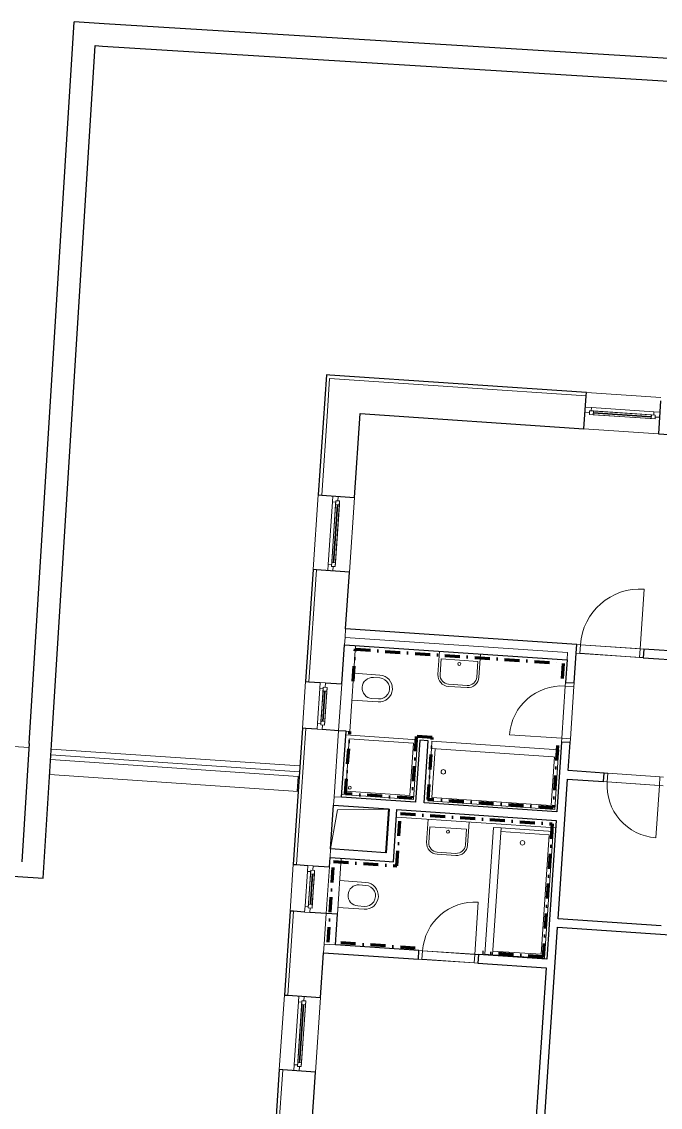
# Model space of a CAD drawing. Header units: millimetres. Extents: x 51291 to 245431, y -8645 to 72638.
# Drawn here: x 175391 to 183935, y 46532 to 61045 of the extents above; entities that cross this region are included whole.
import ezdxf

# ---------------------------------------------------------------- set-up
doc = ezdxf.new("R2010")
doc.units = ezdxf.units.MM
doc.linetypes.add('HA_DashDot_2_2mm-S0_6mm', pattern=[1650, 750, -450, 0, -450])
doc.linetypes.add('HA_DashDot_4mm-S1mm', pattern=[400, 200, -100, 0, -100])
for name, color, linetype, lineweight in [('A-DETL-GENF-OTLN', 9, 'Continuous', 9), ('A-DOOR-____-MCUT', 9, 'Continuous', 9), ('A-DOOR-____-OTLN', 9, 'Continuous', 9), ('A-DOOR-FRAM-MCUT', 9, 'Continuous', 9), ('A-FLOR-____-OTLN', 9, 'Continuous', 9), ('A-GENM-____-OTLN', 9, 'Continuous', 9), ('A-GLAZ-____-MCUT', 9, 'Continuous', 5), ('A-GLAZ-____-OTLN', 9, 'Continuous', 5), ('A-WALL-____-MCUT', 9, 'Continuous', 25), ('A-WALL-____-OTLN', 9, 'Continuous', 9), ('I-WALL-____-MCUT', 9, 'Continuous', 25), ('I-WALL-____-OTLN', 9, 'Continuous', 9), ('P-SANR-FIXT-OTLN', 9, 'Continuous', 9)]:
    doc.layers.add(name, color=color, linetype=linetype, lineweight=lineweight)

# ---------------------------------------------------------------- blocks, each defined once
blk = doc.blocks.new('HA_DR_Single_Swing_Solid - In_BJ_800x2100-2124336-schema rezu D_140_5400')
at = {"layer": 'A-DOOR-____-MCUT', "linetype": 'HA_DashDot_2_2mm-S0_6mm'}
for p, q in [((-400, 57.5), (400, 57.5)), ((-400, -57.5), (400, -57.5))]:
    blk.add_line(p, q, dxfattribs=at)
at = {"layer": 'A-DOOR-____-OTLN', "lineweight": 5}
blk.add_line((400, 857.5), (400, 57.5), dxfattribs=at)
blk.add_arc((400, 57.5), 800, 90, 180, dxfattribs=at)
at = {"layer": 'A-DOOR-FRAM-MCUT'}
for p, q in [((-450, 57.5), (-400, 57.5)), ((-400, 57.5), (-400, -57.5)), ((400, 57.5), (450, 57.5)), ((400, -57.5), (400, 57.5)), ((-400, -57.5), (-450, -57.5)), ((450, -57.5), (400, -57.5))]:
    blk.add_line(p, q, dxfattribs=at)
blk = doc.blocks.new('HA_DR_Single_Swing_Solid - In_BJ_700x2100-2124342-schema rezu D_140_5400')
at = {"layer": 'A-DOOR-____-MCUT', "linetype": 'HA_DashDot_2_2mm-S0_6mm'}
for p, q in [((-350, 57.5), (350, 57.5)), ((-350, -57.5), (350, -57.5))]:
    blk.add_line(p, q, dxfattribs=at)
at = {"layer": 'A-DOOR-____-OTLN', "lineweight": 5}
blk.add_line((350, -757.5), (350, -57.5), dxfattribs=at)
blk.add_arc((350, -57.5), 700, 180, 270, dxfattribs=at)
at = {"layer": 'A-DOOR-FRAM-MCUT'}
for p, q in [((-350, 57.5), (-400, 57.5)), ((-350, -57.5), (-350, 57.5)), ((400, 57.5), (350, 57.5)), ((350, 57.5), (350, -57.5)), ((-400, -57.5), (-350, -57.5)), ((350, -57.5), (400, -57.5))]:
    blk.add_line(p, q, dxfattribs=at)
blk = doc.blocks.new('HA_DR_Single_Swing_Solid - In_BJ_700x2100-2124340-schema rezu D_140_5400')
at = {"layer": 'A-DOOR-____-MCUT', "linetype": 'HA_DashDot_2_2mm-S0_6mm'}
for p, q in [((-350, 57.5), (350, 57.5)), ((-350, -57.5), (350, -57.5))]:
    blk.add_line(p, q, dxfattribs=at)
at = {"layer": 'A-DOOR-____-OTLN', "lineweight": 5}
blk.add_line((350, 757.5), (350, 57.5), dxfattribs=at)
blk.add_arc((350, 57.5), 700, 90, 180, dxfattribs=at)
at = {"layer": 'A-DOOR-FRAM-MCUT'}
for p, q in [((-400, 57.5), (-350, 57.5)), ((-350, 57.5), (-350, -57.5)), ((350, 57.5), (400, 57.5)), ((350, -57.5), (350, 57.5)), ((-350, -57.5), (-400, -57.5)), ((400, -57.5), (350, -57.5))]:
    blk.add_line(p, q, dxfattribs=at)
blk = doc.blocks.new('HA_WD_SinglePanel - 1000x1500-1670803-schema rezu D_140_5400')
at = {"layer": 'A-GLAZ-____-MCUT'}
for p, q in [((-420, 70), (-500, 70)), ((-500, 0), (-440, 0)), ((-440, -25), (-440, 25)), ((-440, 25), (-390, 25)), ((-420, 25), (-420, 70)), ((-390, 25), (-390, -25)), ((390, 5), (-390, 5)), ((390, -25), (390, 25)), ((390, 25), (440, 25)), ((500, 70), (420, 70)), ((420, 70), (420, 25)), ((440, 25), (440, -25)), ((440, 0), (500, 0)), ((-390, -25), (-440, -25)), ((390, -5), (-390, -5)), ((440, -25), (390, -25))]:
    blk.add_line(p, q, dxfattribs=at)
at = {"layer": 'A-GLAZ-____-OTLN'}
for p, q in [((440, 25), (-440, 25)), ((-440, -25), (-440, 25)), ((420, 70), (-420, 70)), ((390, 25), (-390, 25)), ((440, 25), (440, -25)), ((-440, -25), (440, -25)), ((390, -25), (-390, -25))]:
    blk.add_line(p, q, dxfattribs=at)
blk = doc.blocks.new('HA_WD_SinglePanel - 625x1000-1670806-schema rezu D_140_5400')
at = {"layer": 'A-GLAZ-____-MCUT'}
for p, q in [((-313, 70), (-313, 0)), ((-233, 70), (-313, 70)), ((-313, 0), (-253, 0)), ((-253, -25), (-253, 25)), ((-253, 25), (-203, 25)), ((-233, 25), (-233, 70)), ((-203, 25), (-203, -25)), ((202, 5), (-203, 5)), ((202, -25), (202, 25)), ((202, 25), (252, 25)), ((312, 70), (232, 70)), ((232, 70), (232, 25)), ((252, 25), (252, -25)), ((252, 0), (312, 0)), ((312, 0), (312, 70)), ((-203, -25), (-253, -25)), ((202, -5), (-203, -5)), ((252, -25), (202, -25))]:
    blk.add_line(p, q, dxfattribs=at)
at = {"layer": 'A-GLAZ-____-OTLN'}
for p, q in [((252, 25), (-253, 25)), ((-253, -25), (-253, 25)), ((232, 70), (-233, 70)), ((202, 25), (-203, 25)), ((252, 25), (252, -25)), ((-253, -25), (252, -25)), ((202, -25), (-203, -25))]:
    blk.add_line(p, q, dxfattribs=at)
blk = doc.blocks.new('ABMV_Toilet_WallHung - Default-1991236-schema rezu D_140_5400')
at = {"layer": 'P-SANR-FIXT-OTLN'}
for p, q in [((-55, 75), (-55, 425)), ((-16, 426), (-16, 340)), ((266, 340), (266, 426)), ((305, 75), (305, 425))]:
    blk.add_line(p, q, dxfattribs=at)
for centre, radius, start, end in [((125, 425), 180, 0, 180), ((125, 426), 141, 360, 180), ((125, 340), 141, 180, 360)]:
    blk.add_arc(centre, radius, start, end, dxfattribs=at)
blk = doc.blocks.new('ABMV_WashBasin_Generic - 550x460-1959867-schema rezu D_140_5400')
at = {"layer": 'P-SANR-FIXT-OTLN'}
for p, q in [((250, 510), (0, 510)), ((0, 480), (250, 480)), ((-150, 360), (-150, 50)), ((-120, 150), (-120, 360)), ((370, 360), (370, 150)), ((400, 50), (400, 360)), ((370, 150), (-120, 150))]:
    blk.add_line(p, q, dxfattribs=at)
for centre, radius, start, end in [((0, 360), 150, 90, 180), ((0, 360), 120, 90, 180), ((250, 360), 150, 360, 90), ((250, 360), 120, 360, 90), ((125, 200), 20, 90, 270), ((125, 200), 20, 270, 90)]:
    blk.add_arc(centre, radius, start, end, dxfattribs=at)
blk = doc.blocks.new('ABMV_Bathtub_Generic - 800_1700-1419220-schema rezu D_140_5400')
at = {"layer": 'P-SANR-FIXT-OTLN'}
for p, q in [((100, 1700), (800, 1700)), ((100, 1700), (800, 1700)), ((100, 1650), (750, 1650)), ((100, 1650), (750, 1650)), ((750, 1650), (750, 50)), ((750, 1650), (750, 50)), ((800, 1700), (800, 0)), ((800, 1700), (800, 0)), ((750, 50), (100, 50)), ((750, 50), (100, 50)), ((800, 0), (100, 0)), ((800, 0), (100, 0))]:
    blk.add_line(p, q, dxfattribs=at)
blk.add_circle((400, 180), 30, dxfattribs=at)
blk = doc.blocks.new('ABMV_ShowerBasin_Generic - 800x960-1545186-schema rezu D_140_5400')
at = {"layer": 'P-SANR-FIXT-OTLN'}
for p, q in [((0, 800), (960, 800)), ((50, 750), (910, 750)), ((50, 50), (50, 750)), ((910, 750), (910, 50)), ((960, 800), (960, 0)), ((960, 0), (0, 0)), ((910, 50), (50, 50))]:
    blk.add_line(p, q, dxfattribs=at)
blk.add_circle((100, 100), 20, dxfattribs=at)
blk = doc.blocks.new('ABMV_Bathtub_Generic - 800_1700-V79-schema rezu D_140_5400')
at = {"layer": 'P-SANR-FIXT-OTLN'}
for p, q in [((0, 0), (0, 1700)), ((0, 1700), (700, 1700)), ((0, 1700), (700, 1700)), ((0, 1700), (0, 0)), ((50, 50), (50, 1650)), ((50, 1650), (700, 1650)), ((50, 1650), (700, 1650)), ((50, 50), (50, 1650)), ((700, 0), (0, 0)), ((700, 0), (0, 0)), ((700, 50), (50, 50)), ((700, 50), (50, 50))]:
    blk.add_line(p, q, dxfattribs=at)
blk.add_circle((400, 180), 30, dxfattribs=at)
blk = doc.blocks.new('HA_GM_Tiling_LineBased - Generic Tiles-1695919-schema rezu D_140_5400')
at = {"layer": 'A-GENM-____-OTLN', "linetype": 'HA_DashDot_4mm-S1mm', "lineweight": 80}
blk.add_line((50, -50), (1220, -50), dxfattribs=at)
blk = doc.blocks.new('HA_GM_Tiling_LineBased - Generic Tiles-1695920-schema rezu D_140_5400')
at = {"layer": 'A-GENM-____-OTLN', "linetype": 'HA_DashDot_4mm-S1mm', "lineweight": 80}
blk.add_line((50, -50), (1130, -50), dxfattribs=at)
blk = doc.blocks.new('HA_GM_Tiling_LineBased - Generic Tiles-2053318-schema rezu D_140_5400')
at = {"layer": 'A-GENM-____-OTLN', "linetype": 'HA_DashDot_4mm-S1mm', "lineweight": 80}
blk.add_line((50, -50), (900, -50), dxfattribs=at)
blk = doc.blocks.new('HA_GM_Tiling_LineBased - Generic Tiles-2053354-schema rezu D_140_5400')
at = {"layer": 'A-GENM-____-OTLN', "linetype": 'HA_DashDot_4mm-S1mm', "lineweight": 80}
blk.add_line((-50, -50), (650, -50), dxfattribs=at)
blk = doc.blocks.new('HA_GM_Tiling_LineBased - Generic Tiles-1695923-schema rezu D_140_5400')
at = {"layer": 'A-GENM-____-OTLN', "linetype": 'HA_DashDot_4mm-S1mm', "lineweight": 80}
blk.add_line((50, -50), (2085, -50), dxfattribs=at)
blk = doc.blocks.new('HA_GM_Tiling_LineBased - Generic Tiles-1695924-schema rezu D_140_5400')
at = {"layer": 'A-GENM-____-OTLN', "linetype": 'HA_DashDot_4mm-S1mm', "lineweight": 80}
blk.add_line((50, -50), (1830, -50), dxfattribs=at)
blk = doc.blocks.new('HA_GM_Tiling_LineBased - Generic Tiles-1695925-schema rezu D_140_5400')
at = {"layer": 'A-GENM-____-OTLN', "linetype": 'HA_DashDot_4mm-S1mm', "lineweight": 80}
blk.add_line((50, -50), (865, -50), dxfattribs=at)
blk = doc.blocks.new('HA_GM_Tiling_LineBased - Generic Tiles-1696962-schema rezu D_140_5400')
at = {"layer": 'A-GENM-____-OTLN', "linetype": 'HA_DashDot_4mm-S1mm', "lineweight": 80}
blk.add_line((50, -50), (885, -50), dxfattribs=at)
blk = doc.blocks.new('HA_GM_Tiling_LineBased - Generic Tiles-1696963-schema rezu D_140_5400')
at = {"layer": 'A-GENM-____-OTLN', "linetype": 'HA_DashDot_4mm-S1mm', "lineweight": 80}
blk.add_line((50, -50), (1730, -50), dxfattribs=at)
blk = doc.blocks.new('HA_GM_Tiling_LineBased - Generic Tiles-1700841-schema rezu D_140_5400')
at = {"layer": 'A-GENM-____-OTLN', "linetype": 'HA_DashDot_4mm-S1mm', "lineweight": 80}
blk.add_line((50, -50), (880, -50), dxfattribs=at)
blk = doc.blocks.new('HA_GM_Tiling_LineBased - Generic Tiles-1700876-schema rezu D_140_5400')
at = {"layer": 'A-GENM-____-OTLN', "linetype": 'HA_DashDot_4mm-S1mm', "lineweight": 80}
blk.add_line((-50, -50), (165, -50), dxfattribs=at)
blk = doc.blocks.new('HA_GM_Tiling_LineBased - Generic Tiles-1700910-schema rezu D_140_5400')
at = {"layer": 'A-GENM-____-OTLN', "linetype": 'HA_DashDot_4mm-S1mm', "lineweight": 80}
blk.add_line((-50, -50), (780, -50), dxfattribs=at)
blk = doc.blocks.new('HA_GM_Tiling_LineBased - Generic Tiles-2044022-schema rezu D_140_5400')
at = {"layer": 'A-GENM-____-OTLN', "linetype": 'HA_DashDot_4mm-S1mm', "lineweight": 80}
blk.add_line((50, -50), (940, -50), dxfattribs=at)
blk = doc.blocks.new('HA_GM_Tiling_LineBased - Generic Tiles-2044036-schema rezu D_140_5400')
at = {"layer": 'A-GENM-____-OTLN', "linetype": 'HA_DashDot_4mm-S1mm', "lineweight": 80}
blk.add_line((50, -50), (885, -50), dxfattribs=at)
blk = doc.blocks.new('HA_GM_Tiling_LineBased - Generic Tiles-2043970-schema rezu D_140_5400')
at = {"layer": 'A-GENM-____-OTLN', "linetype": 'HA_DashDot_4mm-S1mm', "lineweight": 80}
blk.add_line((50, -50), (475, -50), dxfattribs=at)
blk = doc.blocks.new('HA_GM_Tiling_LineBased - Generic Tiles-2044023-schema rezu D_140_5400')
at = {"layer": 'A-GENM-____-OTLN', "linetype": 'HA_DashDot_4mm-S1mm', "lineweight": 80}
blk.add_line((50, -50), (2835, -50), dxfattribs=at)
blk = doc.blocks.new('HA_GM_Tiling_LineBased - Generic Tiles-2043971-schema rezu D_140_5400')
at = {"layer": 'A-GENM-____-OTLN', "linetype": 'HA_DashDot_4mm-S1mm', "lineweight": 80}
blk.add_line((50, -50), (250, -50), dxfattribs=at)
blk = doc.blocks.new('ABMV_WashBasin_Generic - 550x460-1520088-schema rezu D_140_5400')
at = {"layer": 'P-SANR-FIXT-OTLN'}
for p, q in [((250, 510), (0, 510)), ((0, 480), (250, 480)), ((-150, 360), (-150, 50)), ((-120, 150), (-120, 360)), ((370, 360), (370, 150)), ((400, 50), (400, 360)), ((370, 150), (-120, 150))]:
    blk.add_line(p, q, dxfattribs=at)
for centre, radius, start, end in [((0, 360), 150, 90, 180), ((0, 360), 120, 90, 180), ((250, 360), 150, 360, 90), ((250, 360), 120, 360, 90), ((125, 200), 20, 90, 270), ((125, 200), 20, 270, 90)]:
    blk.add_arc(centre, radius, start, end, dxfattribs=at)
blk = doc.blocks.new('HA_GM_Shaft_Rectangle - Default-2138023-schema rezu D_140_5400')
at = {"layer": 'A-DETL-GENF-OTLN'}
for p, q in [((58.5, -58.5), (750, 0)), ((0, -585), (58.5, -58.5))]:
    blk.add_line(p, q, dxfattribs=at)
at = {"layer": 'A-GENM-____-OTLN'}
for p, q in [((0, -585), (0, 0)), ((0, 0), (750, 0)), ((750, 0), (750, -585)), ((750, -585), (0, -585))]:
    blk.add_line(p, q, dxfattribs=at)
blk = doc.blocks.new('185-01_OBJEKT B_Central_rvt-3-schema rezu D_140_5400')
at = {"layer": 'A-WALL-____-MCUT'}
for p, q in [((-3057, 56324), (-3166, 54718)), ((-3012, 56321), (-3057, 56324)), ((420, 56088), (-3012, 56321)), ((387, 55604), (417, 56043)), ((417, 56043), (420, 56088)), ((1414, 55975), (1384, 55536)), ((-2683, 54685), (-2606, 55807)), ((-2606, 55807), (387, 55604)), ((1384, 55536), (2033, 55492)), ((-3166, 54718), (-3121, 54715)), ((-3121, 54715), (-2683, 54685)), ((-3234, 53720), (-3336, 52223)), ((-3189, 53717), (-3234, 53720)), ((-2750, 53687), (-3189, 53717)), ((-2802, 52929), (-2750, 53687)), ((-2852, 52191), (-2816, 52714)), ((-3336, 52223), (-3291, 52220)), ((-3291, 52220), (-3141, 52210)), ((-3071, 52206), (-2852, 52191)), ((-3378, 51600), (-3502, 49779)), ((-3333, 51597), (-3378, 51600)), ((-3183, 51587), (-3333, 51597)), ((-2894, 51567), (-3114, 51582)), ((-3001, 49986), (-2962, 50569)), ((-3018, 49746), (-3009, 49871)), ((-3502, 49779), (-3457, 49776)), ((-3457, 49776), (-3307, 49766)), ((-3237, 49761), (-3018, 49746)), ((-3544, 49156), (-3620, 48033)), ((-3499, 49152), (-3544, 49156)), ((-3349, 49142), (-3499, 49152)), ((-3060, 49123), (-3280, 49138)), ((-3136, 48000), (-3096, 48599)), ((-3620, 48033), (-3575, 48030)), ((-3575, 48030), (-3136, 48000)), ((-3688, 47035), (-3898, 43933)), ((-3643, 47032), (-3688, 47035)), ((-3204, 47003), (-3643, 47032)), ((-3382, 44384), (-3204, 47003))]:
    blk.add_line(p, q, dxfattribs=at)
at = {"layer": 'A-WALL-____-MCUT', "lineweight": 9}
for p, q in [((-3016, 56276), (-3045, 55837)), ((-3045, 55837), (-3016, 56276)), ((417, 56043), (-3016, 56276)), ((-3016, 56276), (417, 56043)), ((-3045, 55837), (-3121, 54715)), ((-3121, 54715), (-3045, 55837)), ((-3189, 53717), (-3291, 52220)), ((-3291, 52220), (-3189, 53717)), ((-2802, 52929), (-2809, 52814)), ((-2809, 52814), (-2816, 52714)), ((-2809, 52814), (169, 52612)), ((169, 52612), (-2809, 52814)), ((162, 52512), (169, 52612)), ((-3333, 51597), (-3457, 49776)), ((-3457, 49776), (-3333, 51597)), ((-2954, 50684), (-2894, 51567)), ((-2894, 51567), (-2954, 50684)), ((-2954, 50684), (-2962, 50569)), ((-2954, 50684), (-2854, 50677)), ((-3001, 49986), (-3009, 49871)), ((-3499, 49152), (-3575, 48030)), ((-3575, 48030), (-3499, 49152)), ((-3088, 48714), (-3060, 49123)), ((-3060, 49123), (-3088, 48714)), ((-3088, 48714), (-3096, 48599)), ((-3088, 48714), (-2938, 48703)), ((-3643, 47032), (-3821, 44413)), ((-3821, 44413), (-3643, 47032))]:
    blk.add_line(p, q, dxfattribs=at)
at = {"layer": 'A-WALL-____-OTLN'}
for p, q in [((420, 56088), (1417, 56020)), ((1384, 55536), (387, 55604)), ((-3234, 53720), (-3166, 54718)), ((-2683, 54685), (-2750, 53687)), ((-3378, 51600), (-3336, 52223)), ((-2852, 52191), (-2894, 51567)), ((-3544, 49156), (-3502, 49779)), ((-3018, 49746), (-3060, 49123)), ((-3688, 47035), (-3620, 48033)), ((-3136, 48000), (-3204, 47003))]:
    blk.add_line(p, q, dxfattribs=at)
at = {"layer": 'I-WALL-____-MCUT'}
for p, q in [((291, 52719), (-2802, 52929)), ((-2816, 52714), (162, 52512)), ((283, 52604), (291, 52719)), ((256, 52205), (283, 52604)), ((1189, 52658), (1181, 52543)), ((1181, 52543), (2623, 52445)), ((1838, 52614), (1189, 52658)), ((162, 52512), (142, 52213)), ((142, 52213), (256, 52205)), ((-2794, 51560), (-2894, 51567)), ((-2854, 50677), (-2794, 51560)), ((-1810, 51438), (-1867, 50610)), ((-1696, 51431), (-1810, 51438)), ((-1752, 50602), (-1696, 51431)), ((87, 51415), (24, 50482)), ((202, 51407), (87, 51415)), ((177, 51033), (202, 51407)), ((656, 51000), (177, 51033)), ((648, 50886), (656, 51000)), ((42, 49052), (169, 50918)), ((169, 50918), (648, 50886)), ((-1867, 50610), (-2854, 50677)), ((-2962, 50569), (-2229, 50520)), ((-2229, 50520), (-2268, 49936)), ((-2161, 49813), (-2114, 50512)), ((-2114, 50512), (16, 50367)), ((24, 50482), (-1752, 50602)), ((16, 50367), (-110, 48511)), ((-2268, 49936), (-3001, 49986)), ((-3009, 49871), (-2276, 49821)), ((-2276, 49821), (-2161, 49813)), ((-2910, 49113), (-3060, 49123)), ((-2938, 48703), (-2910, 49113)), ((-221, 45171), (35, 48938)), ((35, 48938), (3551, 48699)), ((1419, 48959), (42, 49052)), ((-1821, 48628), (-2938, 48703)), ((-1828, 48513), (-1821, 48628)), ((-3096, 48599), (-1828, 48513)), ((-1023, 48573), (-1030, 48459)), ((-110, 48511), (-1023, 48573)), ((-1030, 48459), (-117, 48397)), ((-117, 48397), (-336, 45179))]:
    blk.add_line(p, q, dxfattribs=at)
at = {"layer": 'I-WALL-____-OTLN'}
for p, q in [((-2667, 52704), (-2744, 51557)), ((341, 52716), (1139, 52661)), ((1131, 52547), (333, 52601)), ((-2894, 51567), (-2852, 52191)), ((-2794, 51560), (-2744, 51557)), ((-1646, 51427), (-1652, 51327)), ((-1646, 51427), (50, 51312)), ((44, 51212), (-1652, 51327)), ((50, 51312), (44, 51212)), ((706, 50997), (1404, 50950)), ((1396, 50835), (698, 50882)), ((10, 50267), (-2121, 50412)), ((-937, 48578), (-822, 50274)), ((-722, 50267), (-837, 48571)), ((-822, 50274), (-722, 50267)), ((-2860, 49861), (-2910, 49113)), ((-3060, 49123), (-3018, 49746)), ((-1771, 48624), (-1072, 48577)), ((-1080, 48462), (-1779, 48510)), ((-937, 48578), (-837, 48571))]:
    blk.add_line(p, q, dxfattribs=at)
at = {"layer": 'A-DOOR-____-OTLN', "color": 250, "lineweight": 9}
for name, p, rotation in [('HA_DR_Single_Swing_Solid - In_BJ_800x2100-2124336-schema rezu D_140_5400', (736, 52631), 356.1172724189428), ('HA_DR_Single_Swing_Solid - In_BJ_700x2100-2124342-schema rezu D_140_5400', (172, 51810), 266.1172724189429), ('HA_DR_Single_Swing_Solid - In_BJ_700x2100-2124342-schema rezu D_140_5400', (1051, 50916), 356.1172724189428), ('HA_DR_Single_Swing_Solid - In_BJ_700x2100-2124340-schema rezu D_140_5400', (-1426, 48543), 356.1172724189428)]:
    blk.add_blockref(name, p, dxfattribs=dict(at, rotation=rotation))
at = {"layer": 'A-GENM-____-OTLN', "color": 250, "lineweight": 9}
for name, p, rotation in [('HA_GM_Tiling_LineBased - Generic Tiles-2043970-schema rezu D_140_5400', (-2752, 52184), 86.117272418943), ('HA_GM_Tiling_LineBased - Generic Tiles-2044023-schema rezu D_140_5400', (-2716, 52708), 356.1172724189429), ('HA_GM_Tiling_LineBased - Generic Tiles-2043971-schema rezu D_140_5400', (162, 52512), 266.117272418943), ('HA_GM_Tiling_LineBased - Generic Tiles-2044036-schema rezu D_140_5400', (-2854, 50677), 86.11727241894305), ('HA_GM_Tiling_LineBased - Generic Tiles-1700910-schema rezu D_140_5400', (-1810, 51438), 266.117272418943), ('HA_GM_Tiling_LineBased - Generic Tiles-1700876-schema rezu D_140_5400', (-1696, 51431), 176.1172724189432), ('HA_GM_Tiling_LineBased - Generic Tiles-1700841-schema rezu D_140_5400', (-1752, 50602), 86.11727241894303), ('HA_GM_Tiling_LineBased - Generic Tiles-1696962-schema rezu D_140_5400', (87, 51415), 266.117272418943), ('HA_GM_Tiling_LineBased - Generic Tiles-2044022-schema rezu D_140_5400', (-1867, 50610), 176.1172724189432), ('HA_GM_Shaft_Rectangle - Default-2138023-schema rezu D_140_5400', (-2962, 50569), 356.1172724189424), ('HA_GM_Tiling_LineBased - Generic Tiles-1696963-schema rezu D_140_5400', (24, 50482), 176.1172724189429), ('HA_GM_Tiling_LineBased - Generic Tiles-2053354-schema rezu D_140_5400', (-2161, 49813), 86.11727241894303), ('HA_GM_Tiling_LineBased - Generic Tiles-1695923-schema rezu D_140_5400', (-2114, 50512), 356.1172724189429), ('HA_GM_Tiling_LineBased - Generic Tiles-1695924-schema rezu D_140_5400', (16, 50367), 266.117272418943), ('HA_GM_Tiling_LineBased - Generic Tiles-1695920-schema rezu D_140_5400', (-3089, 48694), 86.117272418943), ('HA_GM_Tiling_LineBased - Generic Tiles-2053318-schema rezu D_140_5400', (-3009, 49871), 356.1172724189431), ('HA_GM_Tiling_LineBased - Generic Tiles-1695919-schema rezu D_140_5400', (-1822, 48608), 176.1172724189432), ('HA_GM_Tiling_LineBased - Generic Tiles-1695925-schema rezu D_140_5400', (-111, 48492), 176.1172724189432)]:
    blk.add_blockref(name, p, dxfattribs=dict(at, rotation=rotation))
at = {"layer": 'A-GLAZ-____-OTLN', "color": 250, "lineweight": 9}
for name, p, rotation in [('HA_WD_SinglePanel - 1000x1500-1670803-schema rezu D_140_5400', (901, 55790), 356.1172724189428), ('HA_WD_SinglePanel - 1000x1500-1670803-schema rezu D_140_5400', (-2936, 54201), 86.11727241894292), ('HA_WD_SinglePanel - 625x1000-1670806-schema rezu D_140_5400', (-3092, 51894), 86.11727241894292), ('HA_WD_SinglePanel - 625x1000-1670806-schema rezu D_140_5400', (-3258, 49449), 86.11727241894292), ('HA_WD_SinglePanel - 1000x1500-1670803-schema rezu D_140_5400', (-3390, 47516), 86.11727241894292)]:
    blk.add_blockref(name, p, dxfattribs=dict(at, rotation=rotation))
at = {"layer": 'P-SANR-FIXT-OTLN', "color": 250, "lineweight": 9}
for name, p, rotation in [('ABMV_WashBasin_Generic - 550x460-1959867-schema rezu D_140_5400', (-1142, 52651), 176.1172724189429), ('ABMV_Toilet_WallHung - Default-1991236-schema rezu D_140_5400', (-2770, 52285), 266.1172724189429), ('ABMV_ShowerBasin_Generic - 800x960-1545186-schema rezu D_140_5400', (-2852, 50712), 356.1172724189429), ('ABMV_Bathtub_Generic - 800_1700-1419220-schema rezu D_140_5400', (-1646, 51427), 266.1172724189431), ('ABMV_WashBasin_Generic - 550x460-1520088-schema rezu D_140_5400', (-1294, 50406), 176.1172724189429), ('ABMV_Bathtub_Generic - 800_1700-V79-schema rezu D_140_5400', (-24, 50220), 176.1172724189433), ('ABMV_Toilet_WallHung - Default-1991236-schema rezu D_140_5400', (-2958, 49512), 266.1172724189429)]:
    blk.add_blockref(name, p, dxfattribs=dict(at, rotation=rotation))

msp = doc.modelspace()

# ---------------------------------------------------------------- linework, layer by layer
at = {"layer": 'A-FLOR-____-OTLN'}
for p, q in [((175486.2, 51342.2), (174288.8, 51423.5)), ((179107.8, 51016.2), (175780.5, 51242.1)), ((179090.1, 50755.5), (175764.2, 50981.3))]:
    msp.add_line(p, q, dxfattribs=at)
at = {"layer": 'A-WALL-____-MCUT'}
for p, q in [((175489.5, 51395.6), (176092.4, 61045.1)), ((176493.3, 61017.9), (176092.4, 61045.1)), ((193426, 59972.1), (176493.3, 61017.9)), ((175788.9, 51376.8), (176373, 60725.4)), ((176373, 60725.4), (176473.9, 60718.6)), ((176473.9, 60718.6), (193405.7, 59672.8))]:
    msp.add_line(p, q, dxfattribs=at)
at = {"layer": 'A-WALL-____-OTLN'}
msp.add_line((175785.5, 51321.9), (179113.2, 51096.1), dxfattribs=at)
at = {"layer": 'I-WALL-____-MCUT'}
for p, q in [((175489.5, 51395.6), (175390.8, 49815.2)), ((175677.6, 49595.3), (175788.9, 51376.8)), ((173055.7, 49773.2), (175677.6, 49595.3))]:
    msp.add_line(p, q, dxfattribs=at)
at = {"layer": 'I-WALL-____-OTLN'}
for p in [(175776.7, 51180.9), (179075.1, 50756.5)]:
    msp.add_line(p, (179088.7, 50956.1), dxfattribs=at)

# ---------------------------------------------------------------- block references
at = {"lineweight": 5}
msp.add_blockref('185-01_OBJEKT B_Central_rvt-3-schema rezu D_140_5400', (182525.4, 0), dxfattribs=at)

doc.saveas('drawing.dxf')
